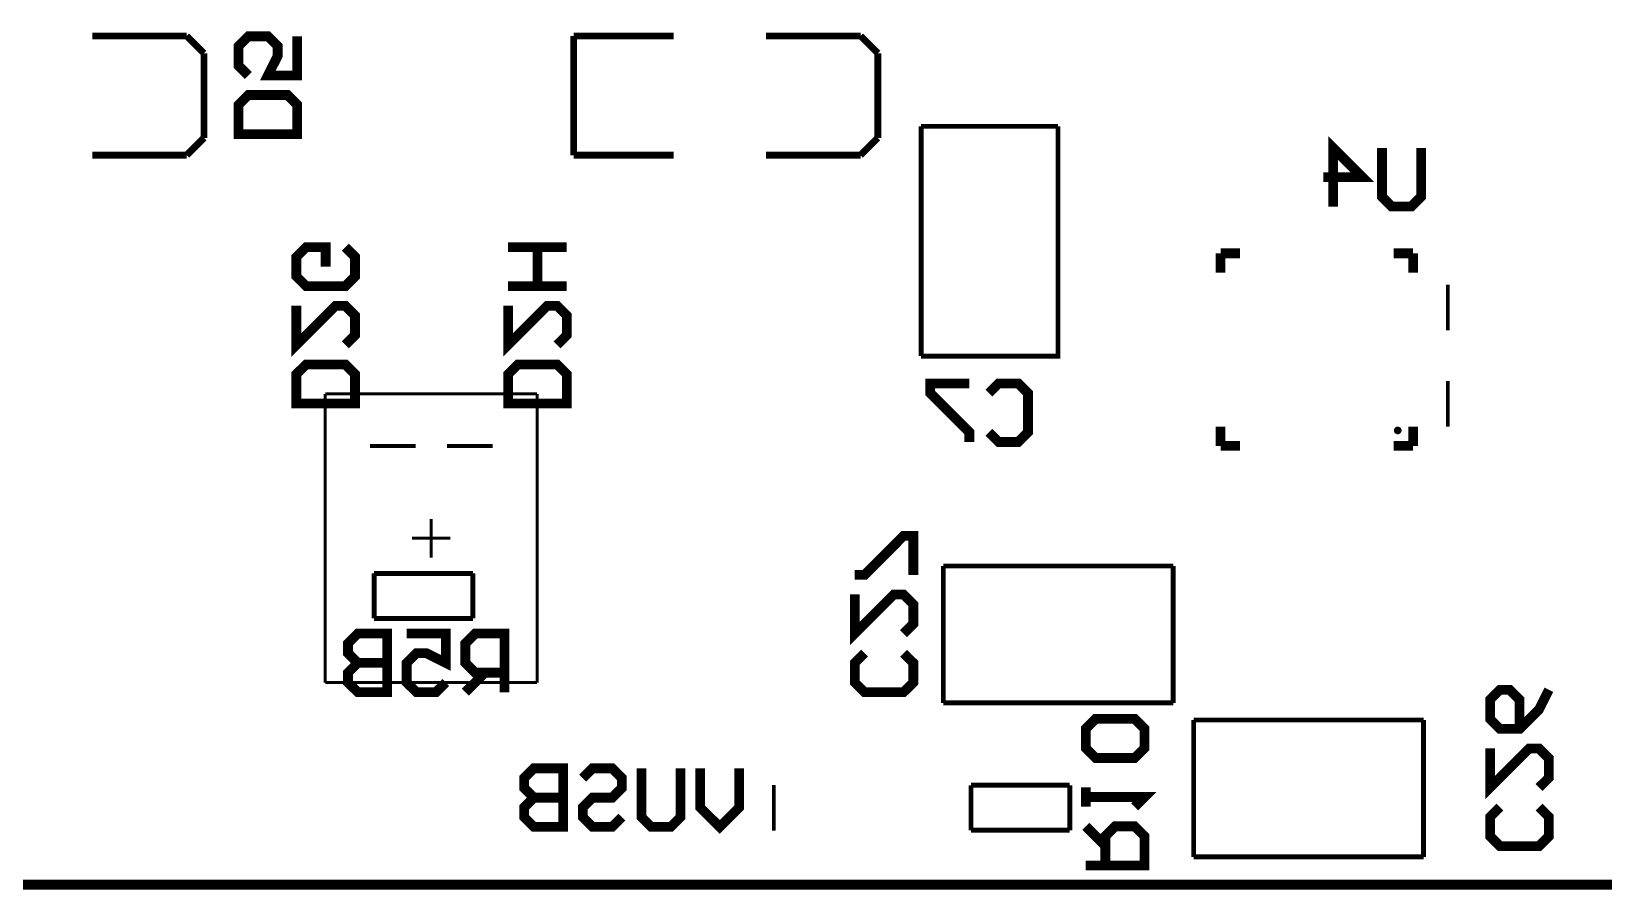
# Model space of a CAD drawing. Extents: x -0.01 to 3.94, y -0.01 to 3.94.
# Drawn here: x 1.442 to 3.049, y -0.005 to 0.873 of the extents above; entities that cross this region are included whole.
import ezdxf

# ---------------------------------------------------------------- set-up
doc = ezdxf.new("R2010")
doc.units = 0
doc.layers.get('0').update_dxf_attribs({"linetype": 'CONTINUOUS'})
doc.layers.add('gbo', color=1, linetype='CONTINUOUS')
doc.layers.add('gm15', color=1, linetype='CONTINUOUS')

# ---------------------------------------------------------------- blocks, each defined once
blk = doc.blocks.new('D177')
at = {"const_width": 0.00395}
blk.add_lwpolyline([(-0.001975, 0, 1), (0.001975, 0, 1)], format="xyb", close=True, dxfattribs=at)

msp = doc.modelspace()

# ---------------------------------------------------------------- linework, layer by layer
at = {"layer": 'gbo', "color": 1}
for points, const_width in [([(1.5039, 0.8681), (1.6004, 0.8681)], 0.007), ([(1.6004, 0.8681), (1.6181, 0.8504)], 0.007), ([(1.7135, 0.8677), (1.7135, 0.8277), (1.6835, 0.8277), (1.6935, 0.8477), (1.6935, 0.8577), (1.6835, 0.8677), (1.6635, 0.8677), (1.6535, 0.8577), (1.6535, 0.8377), (1.6635, 0.8277)], 0.01), ([(1.9961, 0.8681), (2.0984, 0.8681)], 0.007), ([(1.9961, 0.7461), (1.9961, 0.8681)], 0.007), ([(2.1929, 0.8681), (2.2894, 0.8681)], 0.007), ([(2.2894, 0.8681), (2.3071, 0.8504)], 0.007), ([(1.6181, 0.7638), (1.6181, 0.8504)], 0.007), ([(2.3071, 0.7638), (2.3071, 0.8504)], 0.007), ([(1.7135, 0.7677), (1.6535, 0.7677), (1.6535, 0.7977), (1.6635, 0.8077), (1.7035, 0.8077), (1.7135, 0.7977), (1.7135, 0.7677)], 0.01), ([(2.3513, 0.7756), (2.4913, 0.7756)], 0.005), ([(2.3513, 0.5406), (2.4913, 0.5406), (2.4913, 0.7756)], 0.005), ([(2.3513, 0.5406), (2.3513, 0.7756)], 0.005), ([(1.6004, 0.7461), (1.6181, 0.7638)], 0.007), ([(2.2894, 0.7461), (2.3071, 0.7638)], 0.007), ([(2.7725, 0.6936), (2.7725, 0.7536), (2.8025, 0.7236), (2.7626, 0.7236)], 0.01), ([(2.8625, 0.7536), (2.8625, 0.7036), (2.8525, 0.6936), (2.8325, 0.6936), (2.8225, 0.7036), (2.8225, 0.7536)], 0.01), ([(1.5039, 0.7461), (1.6004, 0.7461)], 0.007), ([(1.9961, 0.7461), (2.0984, 0.7461)], 0.007), ([(2.1929, 0.7461), (2.2894, 0.7461)], 0.007), ([(1.7626, 0.6521), (1.7726, 0.6421), (1.7726, 0.6221), (1.7626, 0.6121), (1.7226, 0.6121), (1.7126, 0.6221), (1.7126, 0.6421), (1.7226, 0.6521), (1.7426, 0.6521), (1.7426, 0.6321)], 0.01), ([(1.9891, 0.6121), (1.9291, 0.6121), (1.9591, 0.6121), (1.9591, 0.6521), (1.9891, 0.6521), (1.9291, 0.6521)], 0.01), ([(2.6575, 0.6457), (2.6772, 0.6457)], 0.01), ([(2.6575, 0.626), (2.6575, 0.6457)], 0.01), ([(2.8346, 0.6457), (2.8543, 0.6457)], 0.01), ([(2.8543, 0.626), (2.8543, 0.6457)], 0.01), ([(2.8898, 0.6136), (2.8898, 0.5669)], 0.004), ([(1.7126, 0.5921), (1.7126, 0.5521), (1.7526, 0.5921), (1.7626, 0.5921), (1.7726, 0.5821), (1.7726, 0.5621), (1.7626, 0.5521)], 0.01), ([(1.9291, 0.5921), (1.9291, 0.5521), (1.9691, 0.5921), (1.9791, 0.5921), (1.9891, 0.5821), (1.9891, 0.5621), (1.9791, 0.5521)], 0.01), ([(1.7726, 0.4921), (1.7126, 0.4921), (1.7126, 0.5221), (1.7226, 0.5321), (1.7626, 0.5321), (1.7726, 0.5221), (1.7726, 0.4921)], 0.01), ([(1.9891, 0.4921), (1.9291, 0.4921), (1.9291, 0.5221), (1.9391, 0.5321), (1.9791, 0.5321), (1.9891, 0.5221), (1.9891, 0.4921)], 0.01), ([(2.4006, 0.5127), (2.3607, 0.5127), (2.3607, 0.5027), (2.4006, 0.4628), (2.4006, 0.4528)], 0.01), ([(2.4206, 0.5027), (2.4306, 0.5127), (2.4506, 0.5127), (2.4606, 0.5027), (2.4606, 0.4628), (2.4506, 0.4528), (2.4306, 0.4528), (2.4206, 0.4628)], 0.01), ([(2.8898, 0.5152), (2.8898, 0.4685)], 0.004), ([(2.6575, 0.4488), (2.6575, 0.4685)], 0.01), ([(2.8543, 0.4488), (2.8543, 0.4685)], 0.01), ([(1.788, 0.4488), (1.8346, 0.4488)], 0.004), ([(1.8667, 0.4488), (1.9134, 0.4488)], 0.004), ([(2.6575, 0.4488), (2.6772, 0.4488)], 0.01), ([(2.8346, 0.4488), (2.8543, 0.4488)], 0.01), ([(2.3434, 0.3168), (2.3434, 0.3568), (2.3334, 0.3568), (2.2935, 0.3168), (2.2835, 0.3168)], 0.01), ([(2.3741, 0.1859), (2.3741, 0.3259)], 0.005), ([(2.3741, 0.3259), (2.6091, 0.3259)], 0.005), ([(2.6091, 0.1859), (2.6091, 0.3259)], 0.005), ([(1.7921, 0.2723), (1.7921, 0.3183)], 0.005), ([(1.7921, 0.3183), (1.8931, 0.3183)], 0.005), ([(1.8931, 0.2723), (1.8931, 0.3183)], 0.005), ([(2.2835, 0.2968), (2.2835, 0.2568), (2.3235, 0.2968), (2.3334, 0.2968), (2.3434, 0.2868), (2.3434, 0.2668), (2.3334, 0.2568)], 0.01), ([(1.7921, 0.2723), (1.8931, 0.2723)], 0.005), ([(1.8054, 0.2568), (1.8054, 0.1969), (1.7754, 0.1969), (1.7654, 0.2068), (1.7654, 0.2168), (1.7754, 0.2268), (1.8054, 0.2268), (1.7754, 0.2268), (1.7654, 0.2368), (1.7654, 0.2468), (1.7754, 0.2568), (1.8054, 0.2568)], 0.01), ([(1.8254, 0.2568), (1.8654, 0.2568), (1.8654, 0.2268), (1.8454, 0.2368), (1.8354, 0.2368), (1.8254, 0.2268), (1.8254, 0.2068), (1.8354, 0.1969), (1.8554, 0.1969), (1.8654, 0.2068)], 0.01), ([(1.9254, 0.1969), (1.9254, 0.2568), (1.8954, 0.2568), (1.8854, 0.2468), (1.8854, 0.2268), (1.8954, 0.2168), (1.9254, 0.2168)], 0.01), ([(2.3334, 0.2368), (2.3434, 0.2268), (2.3434, 0.2068), (2.3334, 0.1969), (2.2935, 0.1969), (2.2835, 0.2068), (2.2835, 0.2268), (2.2935, 0.2368)], 0.01), ([(1.9054, 0.2168), (1.8854, 0.1969)], 0.01), ([(2.9931, 0.1993), (2.9831, 0.1793), (2.9631, 0.1593), (2.9431, 0.1593), (2.9331, 0.1693), (2.9331, 0.1893), (2.9431, 0.1993), (2.9531, 0.1993), (2.9631, 0.1893), (2.9631, 0.1593)], 0.01), ([(2.3741, 0.1859), (2.6091, 0.1859)], 0.005), ([(2.5697, 0.1296), (2.5797, 0.1396), (2.5797, 0.1596), (2.5697, 0.1696), (2.5297, 0.1696), (2.5197, 0.1596), (2.5197, 0.1396), (2.5297, 0.1296), (2.5697, 0.1296)], 0.01), ([(2.63, 0.0284), (2.63, 0.1684)], 0.005), ([(2.63, 0.1684), (2.865, 0.1684)], 0.005), ([(2.865, 0.0284), (2.865, 0.1684)], 0.005), ([(2.9331, 0.1393), (2.9331, 0.0994), (2.9731, 0.1393), (2.9831, 0.1393), (2.9931, 0.1293), (2.9931, 0.1093), (2.9831, 0.0994)], 0.01), ([(1.9854, 0.119), (1.9854, 0.0591), (1.9554, 0.0591), (1.9454, 0.0691), (1.9454, 0.079), (1.9554, 0.089), (1.9854, 0.089), (1.9554, 0.089), (1.9454, 0.099), (1.9454, 0.109), (1.9554, 0.119), (1.9854, 0.119)], 0.01), ([(2.0054, 0.109), (2.0154, 0.119), (2.0354, 0.119), (2.0454, 0.109), (2.0454, 0.099), (2.0354, 0.089), (2.0154, 0.089), (2.0054, 0.079), (2.0054, 0.0691), (2.0154, 0.0591), (2.0354, 0.0591), (2.0454, 0.0691)], 0.01), ([(2.1054, 0.119), (2.1054, 0.0691), (2.0954, 0.0591), (2.0754, 0.0591), (2.0654, 0.0691), (2.0654, 0.119)], 0.01), ([(2.1654, 0.119), (2.1654, 0.079), (2.1454, 0.0591), (2.1254, 0.079), (2.1254, 0.119)], 0.01), ([(2.2008, 0.1018), (2.2008, 0.0551)], 0.004), ([(2.4023, 0.1017), (2.5033, 0.1017)], 0.005), ([(2.4023, 0.0557), (2.4023, 0.1017)], 0.005), ([(2.5033, 0.0557), (2.5033, 0.1017)], 0.005), ([(2.5197, 0.0797), (2.5197, 0.0997), (2.5197, 0.0897), (2.5797, 0.0897), (2.5697, 0.0797)], 0.01), ([(2.9831, 0.0794), (2.9931, 0.0694), (2.9931, 0.0494), (2.9831, 0.0394), (2.9431, 0.0394), (2.9331, 0.0494), (2.9331, 0.0694), (2.9431, 0.0794)], 0.01), ([(2.5197, 0.0197), (2.5797, 0.0197), (2.5797, 0.0497), (2.5697, 0.0597), (2.5497, 0.0597), (2.5397, 0.0497), (2.5397, 0.0197)], 0.01), ([(2.5397, 0.0397), (2.5197, 0.0597)], 0.01), ([(2.4023, 0.0557), (2.5033, 0.0557)], 0.005), ([(2.63, 0.0284), (2.865, 0.0284)], 0.005)]:
    msp.add_lwpolyline(points, dxfattribs=dict(at, const_width=const_width))
at = {"layer": 'gm15', "color": 1}
for points, const_width in [([(1.7421, 0.502), (1.9587, 0.502)], 0.003), ([(1.7421, 0.2067), (1.7421, 0.502)], 0.003), ([(1.9587, 0.2067), (1.9587, 0.502)], 0.003), ([(1.8504, 0.3346), (1.8504, 0.374)], 0.003), ([(1.8307, 0.3543), (1.8701, 0.3543)], 0.003), ([(1.7421, 0.2067), (1.9587, 0.2067)], 0.003), ([(0.0984, 0), (3.8386, 0)], 0.01), ([(0.0984, 0), (3.8386, 0)], 0.01)]:
    msp.add_lwpolyline(points, dxfattribs=dict(at, const_width=const_width))

# ---------------------------------------------------------------- block references
at = {"layer": 'gbo'}
msp.add_blockref('D177', (2.8386, 0.4646), dxfattribs=at)

doc.saveas('drawing.dxf')
